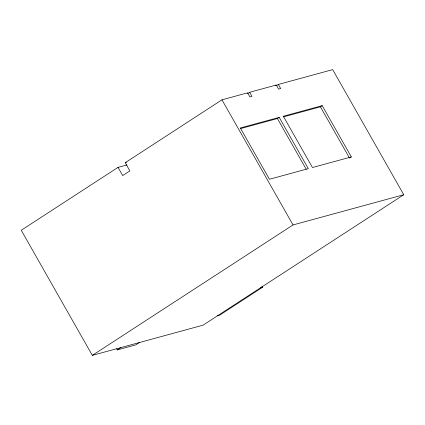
<?xml version="1.0" encoding="UTF-8"?>
<svg xmlns="http://www.w3.org/2000/svg" width="425" height="425" viewBox="0 0 425 425"><rect width="100%" height="100%" fill="white"/><g stroke="black" fill="none" stroke-linecap="round" stroke-linejoin="round"><path stroke-width="0.64" d="M126.99 164.932L118.028 167.381L21.25 230.265L92.321 355.374L203.044 325.173L403.75 194.735L332.679 69.626L278.338 84.453L276.67 85.537M118.028 167.381L122.687 175.583L129.875 170.908L125.216 162.706L221.956 99.827L247.584 92.836L249.916 96.942L251.967 96.385L249.634 92.283L247.414 93.728M275.166 85.738L276.277 85.016L278.609 89.117L280.67 88.554L278.338 84.453M240.438 128.626L277.408 118.543L279.204 117.374L308.332 168.651L269.455 179.254L240.327 127.978L279.204 117.374M283.443 116.896L320.408 106.813L322.203 105.65L351.332 156.921L350.434 157.505M92.321 355.374L293.027 224.937L403.75 194.735M116.652 348.766L117.305 349.913L120.897 347.581M139.442 342.518L135.846 344.856L117.305 349.913M261.975 286.073L262.629 287.226L219.486 315.265L217.425 315.823M249.634 92.283L276.277 85.016M322.203 105.65L283.326 116.253L312.455 167.524L351.332 156.921M125.216 162.706L126.496 162.355M260.567 287.789L262.629 287.226M320.408 106.813L349.536 158.089M277.408 118.543L306.207 169.24M221.956 99.827L293.027 224.937"/></g></svg>
